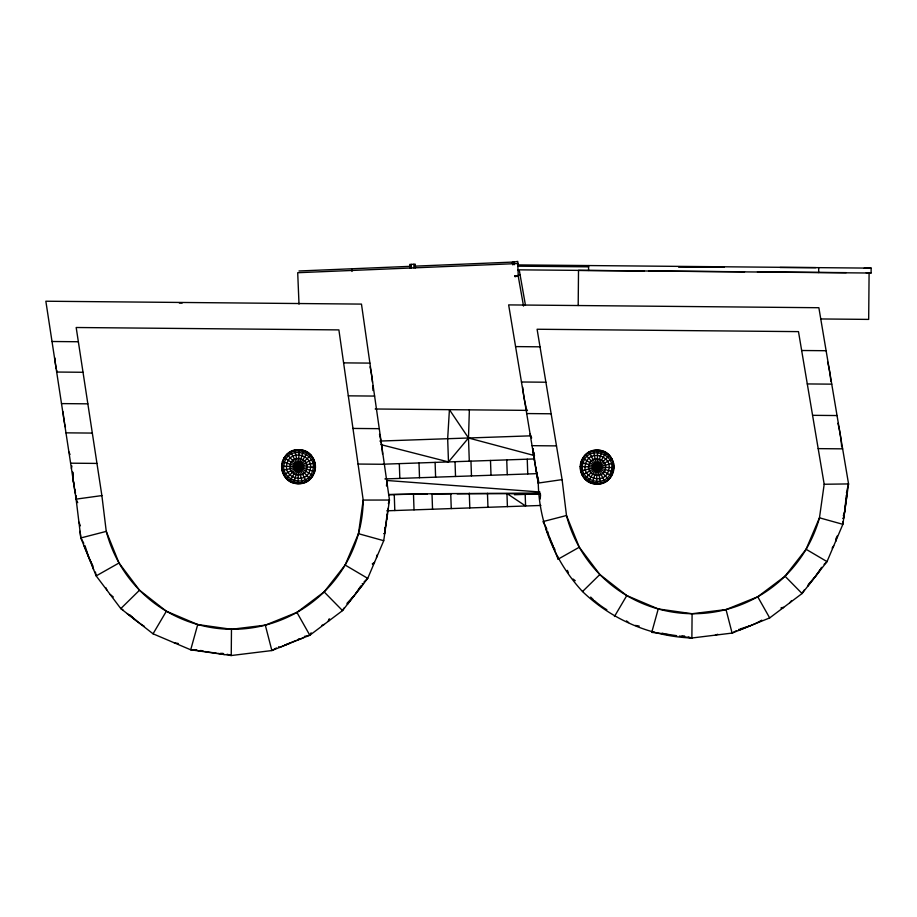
<?xml version="1.0" encoding="UTF-8"?>
<svg xmlns="http://www.w3.org/2000/svg" width="917" height="917" viewBox="0 0 917 917"><rect width="100%" height="100%" fill="white"/><g stroke="black" fill="none" stroke-linecap="round" stroke-linejoin="round"><path stroke-width="1.38" d="M231.474 629.291L265.311 625.153L296.913 612.396L324.137 591.901L345.136 565.044L358.455 533.683L363.201 500.074L338.889 329.902L76.18 327.507L101.879 495.581L106.257 531.39L119.015 562.992L139.51 590.216L166.367 611.215L197.728 624.534L231.474 629.291L231.244 655.529L271.868 650.554L309.82 635.229L342.522 610.607L367.728 578.363L383.73 540.698L389.461 500.04L361.47 304.1L45.85 301.223L76.111 499.135L80.856 537.947L96.182 575.899L120.803 608.601L153.047 633.807L190.713 649.809L231.244 655.529L227.141 654.257M578.191 305.51L578.512 270.377L644.353 270.939M588.565 270.469L588.622 265.563M537.97 479.568L538.256 483.064C539.058 523.481 555.209 561.88 582.513 591.545C612.063 619.938 650.932 636.455 691.876 638.003L692.094 613.725L726.023 609.564L757.729 596.772L785.032 576.208L806.089 549.272L819.466 517.818L824.188 484.256L798.478 331.622L537.098 329.249L562.098 479.625L566.488 515.514L579.28 547.22L599.844 574.523L626.781 595.58L658.246 608.945L692.094 613.725M738.712 629.383L738.712 630.415L751.218 625.371A50.573 29.378 -22 0 0 761.832 620.156M818.663 272.567L818.709 267.649M871.104 272.853L869.098 272.842L868.674 319.403L820.669 318.956M517.727 264.91L871.15 268.131L871.104 273.037L517.681 269.827M469.298 461.205L468.495 437.994L469.366 409.853M297.991 483.626L299.08 449.823C320.824 449.697 319.678 485.15 297.991 483.626C276.258 483.752 277.392 448.298 299.08 449.823M596.554 483.993L597.643 450.19C619.376 450.064 618.241 485.517 596.554 483.993C574.821 484.119 575.956 448.677 597.643 450.19M846.322 495.249L844.591 512.03L843.308 515.767M540.216 499.02L540.56 494.836M562.098 479.625L538.256 483.064L532.983 451.336L533.236 448.654M387.215 513.784L385.598 525.968M386.47 485.999L386.871 481.906M386.24 522.426L385.381 527.264M386.687 519.4L387.524 513.784M376.497 557.742L376.979 555.049M71.423 468.449L71.904 465.974M387.433 512.637L388.327 508.064M836.453 537.465L835.651 541.282L837.164 536.032M846.723 491.42L848.557 483.924L818.87 307.722L508.648 304.902L538.256 483.064M384.693 529.739L385.392 527.149L384.727 533.637L383.65 533.625M197.728 624.534L190.713 649.809L196.868 649.752M662.257 633.211L664.802 633.899L651.746 632.352L658.246 608.945M293.635 482.904L303.435 450.534M592.199 483.282L601.999 450.912M388.361 503.571L389.461 500.04L363.201 500.074A130.523 130.523 0 0 1 106.303 531.379L80.856 537.947L83.802 543.345M329.169 618.849L328.229 621.371L329.925 619.307M304.329 636.455L309.82 635.229L311.138 632.787M821.517 567.348L819.099 571.738L807.613 586.422M343.909 608.109L342.522 610.607L324.137 591.901M153.047 633.807L166.367 611.215M614.447 616.499L626.781 595.58M360.862 585.929L354.971 594.686L346.935 603.432M820.13 569.514L815.075 576.885M804.243 589.975L802.054 593.54L769.684 617.92L732.098 633.085L691.876 638.003L679.382 636.043M289.623 481.093A16.907 16.907 0 0 0 315.437 467.269A16.907 16.907 0 0 0 290.563 451.817A16.907 16.907 0 0 0 289.623 481.093L307.459 452.356M588.175 481.459A16.907 16.907 0 0 1 589.115 452.184A16.907 16.907 0 0 1 614 467.636A16.907 16.907 0 0 1 588.175 481.459L606.022 452.723M832.109 548.102L833.748 545.787M347.394 604.372L354.111 595.695M372.91 564.528L374.514 562.396L372.268 563.898M814.858 577.137L808.221 584.599M355.498 593.952L363.568 583.682L362.204 583.67M789.801 602.767L791.577 600.589M380.979 444.642L448.482 461.927L468.495 437.994L534.542 455.611M139.51 590.216L120.803 608.601L122.901 609.748M582.513 591.545L599.844 574.523M364.049 581.905L367.728 578.363L345.136 565.044M824.085 564.391L827.019 561.617L842.861 524.318L848.557 483.924L824.188 484.256M286.207 478.296L310.874 455.153M584.759 478.663L609.438 455.531M84.983 545.512L84.169 546.142L91.173 562.751M119.015 562.992L96.182 575.899L95.414 572.036M276.372 647.998L271.868 650.554L265.311 625.153M551.243 541.981L558.144 559.164L579.28 547.22M299.515 638.691L297.234 639.986L302.942 638.014M736.511 630.621L732.098 633.085L726.023 609.564M283.628 474.708L313.454 458.741M582.192 475.075L612.006 459.108M296.031 640.536L284.969 644.995M781.284 608.475L783.634 607.409L781.124 607.707M321.729 625.463L324.182 624.42M289.921 643.207L279.502 647.471L278.63 646.714M750.415 625.658L739.973 629.039M715.329 635.137L717.759 634.277M282.069 470.57L315.001 462.879M580.633 470.948L613.565 463.245M523.527 306.095L518.22 276.04L514.895 276.625L514.781 275.994L515.457 276.533M517.738 275.467L520.122 275.054M76.042 495.478L76.111 499.135L101.879 495.581M298.976 270.985L410.484 266.331M414.553 266.171L514.208 262.021L514.311 264.692M514.781 275.994L518.254 275.845L517.738 263.546L297.704 272.716L299.011 304.157M379.879 441.066L530.622 435.839M383.18 464.197L534.37 458.936M384.899 478.926L536.926 473.653M388.59 494.744C439.22 493.082 489.884 493.472 540.48 493.988M514.426 494.744L540.113 493.85M386.768 510.815L540.87 505.462M651.746 632.352L654.429 632.283M864.135 268.223L871.15 268.131M388.67 494.504L427.184 494.114M431.46 494.068L451.428 493.862M457.136 493.805L539.872 492.968M678.614 267.145L724.327 267.305M780.058 267.5L815.775 267.626M648.651 270.974L744.558 271.787M757.442 271.89L846.196 272.647M866.233 272.808L869.098 272.842M517.715 266.182L588.599 266.824M179.354 303.046L182.162 303.068M52.005 341.502L78.358 341.743M515.572 346.592L540.021 346.821M801.664 350.5L826.114 350.718M343.6 362.868L369.906 363.109M56.682 372.038L83.023 372.279M807.292 383.936L831.753 384.154M521.464 381.999L545.902 382.217M348.311 395.835L374.617 396.075M61.496 403.595L87.849 403.835M375.191 408.993L527.481 410.38M812.577 415.321L837.038 415.55M526.702 413.556L551.151 413.785M352.965 428.434L379.271 428.675M65.978 432.847L92.319 433.076M532.043 445.673L556.493 445.891M818.193 448.631L842.643 448.849M534.531 460.621L534.451 458.236M358.054 464.048L384.361 464.289M70.609 463.188L96.961 463.417M536.514 472.587L537.878 478.41L535.574 466.925M846.414 492.658L847.319 492.67L843.72 518.277L842.643 518.265M546.979 529.006L545.959 528.994L550.613 540.422M220.424 653.362L223.083 653.385M681.961 635.928L684.598 636.008M580.197 466.547L614 467.636M281.634 466.18L315.437 467.269M386.722 480.474L539.93 491.993M204.514 651.483L216.435 653.202M198.095 650.852L203.23 651.357M676.677 635.676L665.937 634.106M664.802 634.197L670.499 634.954M174.299 642.84L178.276 643.482M635.424 625.417L639.206 626.093M217.776 653.328L224.401 654.555M200.663 650.44L203.23 651.139M688.231 637.006L691.876 638.003M358.455 533.683L383.73 540.698M580.908 462.191L613.278 471.991M282.356 461.824L314.726 471.625M806.089 549.272L827.019 561.617L802.054 593.54L785.032 576.208M582.731 458.168L611.467 476.015M284.178 457.801L312.903 475.648M127.096 613.519L136.771 621.084A50.71 32.829 38 0 0 144.416 626.38M626.494 620.866L628.626 622.528M136.61 620.947L129.87 614.871M573.114 579.051L575.246 580.713M110.178 594.491L113.284 596.956M92.972 566.098L89.132 558.338M585.527 454.763L608.67 479.431M286.975 454.385L310.106 479.064M468.495 437.994L449.422 409.67L447.668 438.716L448.482 461.927M74.644 489.563L75.538 493.197M757.729 596.772L769.684 617.92M296.913 612.396L309.82 635.229M553.685 547.289L554.945 549.535M546.314 527.768L542.979 521.59L566.488 515.514A130.959 130.959 0 0 0 819.466 517.818L842.861 524.318L842.78 521.888M589.115 452.184L605.082 481.998M290.563 451.817L306.519 481.631M553.192 546.223L549.18 536.514M76.111 499.135L77.727 502.654M68.89 451.898L70.024 454.511M567.394 570.363L568.483 572.896M105.959 587.797L106.945 590.204M88.926 557.914L85.327 546.761M78.931 522.174L80.398 525.819M530.095 433.959L531.654 437.959M91.677 563.852L93.58 569.457M532.983 451.336L534.107 454.672L533.969 452.345M547.667 531.493L548.71 535.207M538.176 479.522L538.772 481.757M593.242 450.625L600.944 483.557M294.689 450.258L302.392 483.19M557.616 556.665L558.144 559.164M518.426 265.46L517.715 261.402L512.374 262.342L512.832 264.91M519.389 270.87L525.464 305.269M73.727 483.465L72.879 478.032L75.171 492.968M80.043 531.275L80.811 538.038M415.424 267.902L415.275 264.211L409.739 264.44L409.899 268.131M413.842 264.268L414.003 267.959M411.252 264.371L411.412 268.073M351.887 268.773L352.002 271.455M527.241 459.188L527.756 473.963M525.189 494.515L525.59 505.989L506.952 493.506L507.41 506.62M506.734 459.898L507.25 474.685M490.492 460.46L491.008 475.247M487.466 493.323L487.959 507.296M470.96 461.148L471.476 475.923M469.298 493.163L469.813 507.926M455.027 461.698L455.531 476.473M450.74 493.805L451.256 508.58M435.105 462.386L435.609 477.172M431.999 493.633L432.537 509.222M419 462.947L419.516 477.723M413.487 494.274L414.025 509.863M399.319 463.635L399.835 478.41M394.264 494.802L394.803 510.54M837.92 423.287A46.756 15.715 80.4 0 1 841.657 446.866M827.57 361.871A40.245 13.526 80.4 0 1 830.859 381.369M606.848 609.759A43.993 23.762 38 0 1 594.399 600.612M593.448 599.741A43.993 23.762 38 0 1 590.697 597.082M526.966 410.805A47.753 16.059 80.6 0 1 526.266 408.122M525.934 406.77A47.753 16.059 80.6 0 1 522.679 387.192M370.055 366.834A52.017 22.077 81.9 0 1 370.789 370.342M371.007 371.523A52.017 22.077 81.9 0 1 372.485 382.251M372.76 385.816A52.017 22.077 81.9 0 1 372.967 390.527M379.5 434.326A49.3 20.931 81.9 0 1 382.572 454.053M57.209 372.187A25.951 11.015 81.3 0 1 56.636 370.09M56.384 369.012A25.951 11.015 81.3 0 1 54.905 358.02M65.474 427.184A35.992 15.28 81.3 0 1 64.889 424.686M64.626 423.425A35.992 15.28 81.3 0 1 63.135 411.882M282.906 461.996C276.063 481.849 308.857 491.764 314.176 471.453C321.007 451.6 288.225 441.673 282.906 461.996M284.522 462.477C278.39 480.279 307.791 489.174 312.559 470.971C318.692 453.17 289.291 444.264 284.522 462.477M287.09 463.257C282.092 477.791 306.095 485.059 309.98 470.192C314.99 455.657 290.987 448.39 287.09 463.257M290.448 464.277C286.906 474.548 303.882 479.683 306.633 469.172C310.175 458.901 293.199 453.755 290.448 464.277M294.346 465.458C299.699 484.646 309.442 452.448 294.346 465.458M581.458 462.363C574.627 482.216 607.409 492.142 612.728 471.831C619.571 451.978 586.777 442.051 581.458 462.363M583.074 462.856C576.953 480.646 606.343 489.552 611.112 471.338C617.244 453.537 587.843 444.642 583.074 462.856M585.654 463.635C580.644 478.158 604.647 485.425 608.544 470.559C613.553 456.024 589.551 448.757 585.654 463.635M589.001 464.644C585.47 474.926 602.435 480.061 605.186 469.538C608.728 459.268 591.763 454.133 589.001 464.644M592.909 465.825C598.262 485.024 608.005 452.815 592.909 465.825M72.707 472.198L73.085 478.032L72.707 472.198"/></g></svg>
